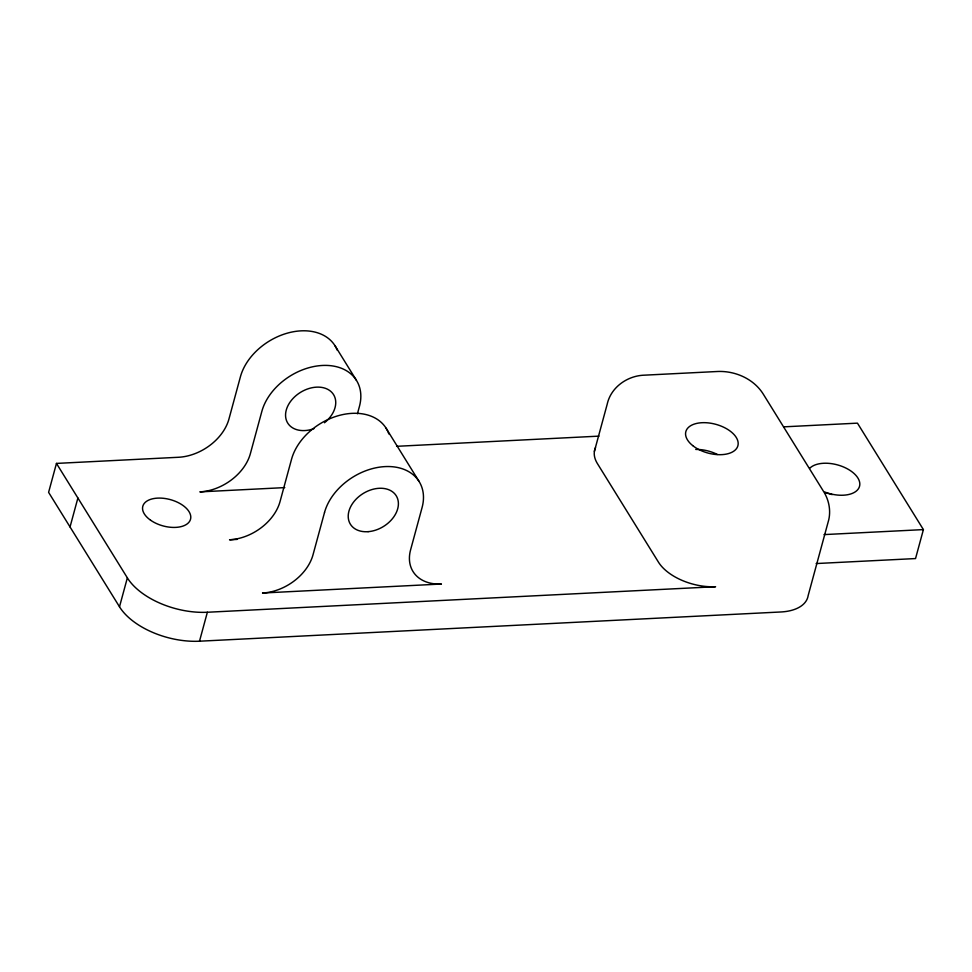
<?xml version="1.0" encoding="UTF-8"?>
<svg xmlns="http://www.w3.org/2000/svg" width="972" height="972" viewBox="0 0 972 972"><rect width="100%" height="100%" fill="white"/><g stroke="black" fill="none" stroke-linecap="round" stroke-linejoin="round"><path stroke-width="1.46" d="M337.284 350.236A53.946 38.722 -31.8 0 0 287.846 333.007A53.946 38.722 -31.8 0 0 240.436 376.711L228.942 419.053A44.967 32.27 -31.8 0 1 178.447 457.277L56.461 463.413L48.6 492.354L119.495 606.795A62.949 34.749 15.2 0 0 199.503 641.204L780.917 611.971A44.967 24.822 15.2 0 0 808.145 595.617L828.788 519.643C830.805 510.494 829.019 500.787 824.353 492.719L763.348 394.243C753.895 378.995 735.537 370.83 717.919 371.474L644.728 375.156C627.645 375.508 610.841 387.172 607.172 404.316L594.39 451.36M70.033 526.958L77.894 498.004M119.495 606.795L127.356 577.854L56.461 463.413M199.503 641.204L207.364 612.251L715.599 586.711A44.967 24.822 15.2 0 1 658.445 562.132L597.452 463.656A44.967 24.822 15.2 0 1 595.52 447.63M357.453 413.708L359.433 406.418A53.946 38.722 -31.8 0 0 322.449 365.46A53.946 38.722 -31.8 0 0 261.869 411.314L250.375 453.645A44.967 32.27 -31.8 0 1 199.88 491.881L284.772 487.604M783.663 426.854L857.45 423.148L923.4 529.606L915.539 558.56L816.14 563.553M396.588 446.318L598.971 436.136M237.132 539.399L229.55 539.788A44.967 32.27 -31.8 0 0 280.045 501.552L291.551 459.221A53.946 38.722 -31.8 0 1 339.787 415.287A53.946 38.722 -31.8 0 1 388.849 433.949M824.013 534.6L923.4 529.606M334.963 345.668L356.396 380.271M386.066 428.178L419.041 481.407M313.92 428.676A26.973 19.367 -31.8 0 1 286.278 409.99A26.973 19.367 -31.8 0 1 325.122 388.229A26.973 19.367 -31.8 0 1 324.478 422.771M809.955 468.067A26.973 14.896 15.2 0 1 844.267 467.301A26.973 14.896 15.2 0 1 857.96 489.402A26.973 14.896 15.2 0 1 824.815 492.039M824.803 492.78A26.973 14.896 15.2 0 1 832.19 494.614M695.745 449.441A26.973 14.896 15.2 0 1 717.36 454.459M207.364 612.251A62.949 34.749 15.2 0 1 127.356 577.854M324.527 512.451L313.02 554.781A44.967 32.27 -31.8 0 1 262.525 593.017L441.41 584.026A44.967 32.27 -31.8 0 1 410.585 549.885L422.079 507.554A53.946 38.722 -31.8 0 0 385.094 466.596A53.946 38.722 -31.8 0 0 324.527 512.451M150.526 520.166A24.725 13.644 15.2 0 0 190.269 520.02A24.725 13.644 15.2 0 0 159.201 498.077A24.725 13.644 15.2 0 0 150.526 520.166M692.659 445.565A26.973 14.896 15.2 0 0 737.055 447.752A26.973 14.896 15.2 0 0 705.879 422.711A26.973 14.896 15.2 0 0 692.659 445.565M368.096 531.672A26.973 19.367 -31.8 0 0 397.171 497.579A26.973 19.367 -31.8 0 0 354.646 500.762A26.973 19.367 -31.8 0 0 368.096 531.672"/></g></svg>
